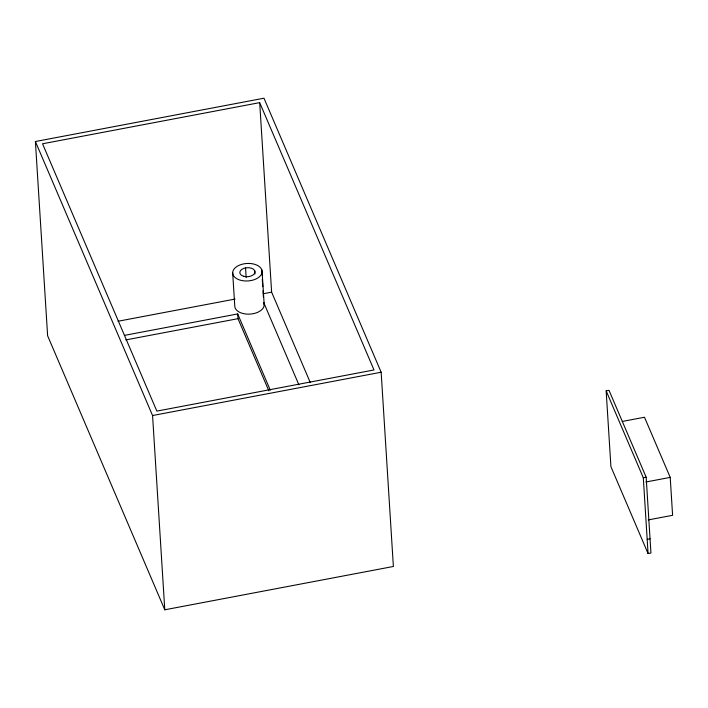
<?xml version="1.0" encoding="UTF-8"?>
<svg xmlns="http://www.w3.org/2000/svg" width="708" height="708" viewBox="0 0 708 708"><rect width="100%" height="100%" fill="white"/><g stroke="black" fill="none" stroke-linecap="round" stroke-linejoin="round"><path stroke-width="1.06" d="M35.4 141.52L263.987 98.208L381.152 372.231L393.374 566.48L164.787 609.792L47.622 335.769L35.4 141.52L152.565 415.534L164.787 609.792M259.694 102.633L42.542 143.777L156.849 411.109L374.01 369.965L259.694 102.633L271.624 292.156L310.308 382.621M118.068 321.246L235.074 299.077M263.314 293.723L271.624 292.156M124.404 335.397L237.693 313.936L270.297 390.188M125.776 339.929L237.994 318.671L268.854 390.86M152.565 415.534L381.152 372.231M606.154 390.878L609.013 390.338L646.165 477.219L650.935 553.028L648.077 553.567L610.924 466.687L606.154 390.878L643.307 477.767L648.077 553.567M622.27 421.455L644.492 417.242L670.219 477.396L672.6 515.3L648.263 519.911M643.307 477.767L646.165 477.219M645.873 482.006L670.219 477.396M647.183 539.354L650.041 538.815M298.9 384.833L263.765 302.67A14.744 8.753 -3.6 0 1 251.154 314.016A14.744 8.753 -3.6 0 1 234.755 305.829L232.666 272.668M262.119 271.757A14.744 8.753 -3.6 0 1 239.817 280.032A14.744 8.753 -3.6 0 1 240.242 264.845A14.744 8.753 -3.6 0 1 262.119 271.757L264.199 304.927M261.677 269.509L262.013 274.854M262.287 279.138L262.756 286.625M263.022 290.899L263.429 297.325M254.765 270.819L254.96 274.023M245.552 267.907L246.154 277.536M237.693 313.936L237.994 318.671M243.481 276.244A7.602 4.513 -3.6 0 0 254.986 271.978A7.602 4.513 -3.6 0 0 243.702 268.412A7.602 4.513 -3.6 0 0 243.481 276.244"/></g></svg>
